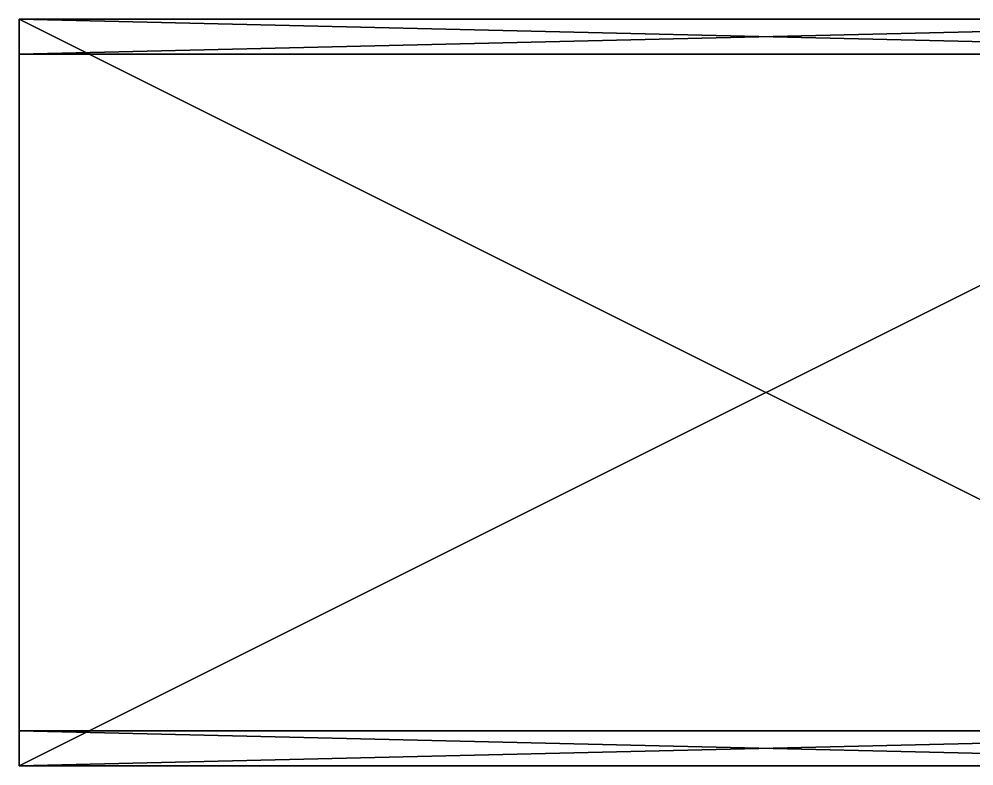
# Model space of a CAD drawing. Extents: x -768 to 1408, y -2048 to 918.
# Drawn here: x -167 to -3.4, y -272 to -144 of the extents above; entities that cross this region are included whole.
import ezdxf

# ---------------------------------------------------------------- set-up
doc = ezdxf.new("R2010")
doc.units = 0

msp = doc.modelspace()

# ---------------------------------------------------------------- meshes
at = {"layer": 'OBJECT017', "color": 50}
mesh = msp.add_polyface(dxfattribs=at)
corners = [(89, -272, 128), (-167, -272, 128), (-167, -144, 128), (89, -144, 128), (-167, -144, 122), (89, -144, 122), (89, -272, 122), (-167, -272, 122)]
mesh.append_faces([[corners[k] for k in face] for face in [(1, 3, 0), (5, 2, 4), (7, 0, 6), (4, 6, 5), (0, 5, 6), (2, 7, 4)]], dxfattribs={"vtx0": -1})
mesh.append_faces([[corners[k] for k in face] for face in [(1, 2, 3), (5, 3, 2), (7, 1, 0), (4, 7, 6), (0, 3, 5), (2, 1, 7)]], dxfattribs={"vtx2": -1})
at = {"layer": 'OBJECT018', "color": 50}
mesh = msp.add_polyface(dxfattribs=at)
corners = [(89, -144), (-167, -144), (-167, -272), (89, -272), (89, -144, 6), (-167, -144, 6), (-167, -272, 6), (89, -272, 6)]
mesh.append_faces([[corners[k] for k in face] for face in [(1, 3, 0), (0, 5, 1), (2, 7, 3), (6, 4, 7), (0, 7, 4), (2, 5, 6)]], dxfattribs={"vtx0": -1})
mesh.append_faces([[corners[k] for k in face] for face in [(1, 2, 3), (0, 4, 5), (2, 6, 7), (6, 5, 4), (0, 3, 7), (2, 1, 5)]], dxfattribs={"vtx2": -1})
at = {"layer": 'OBJECT019', "color": 50}
mesh = msp.add_polyface(dxfattribs=at)
corners = [(-167, -144, 6), (89, -144, 6), (89, -144, 122), (-167, -144, 122), (89, -150, 122), (-167, -150, 122), (-167, -150, 6), (89, -150, 6)]
mesh.append_faces([[corners[k] for k in face] for face in [(1, 3, 0), (5, 2, 4), (0, 7, 1), (6, 4, 7), (1, 4, 2), (0, 5, 6)]], dxfattribs={"vtx0": -1})
mesh.append_faces([[corners[k] for k in face] for face in [(1, 2, 3), (5, 3, 2), (0, 6, 7), (6, 5, 4), (1, 7, 4), (0, 3, 5)]], dxfattribs={"vtx2": -1})
at = {"layer": 'OBJECT020', "color": 50}
mesh = msp.add_polyface(dxfattribs=at)
corners = [(89, -272, 6), (-167, -272, 6), (-167, -272, 122), (89, -272, 122), (-167, -266, 122), (89, -266, 122), (89, -266, 6), (-167, -266, 6)]
mesh.append_faces([[corners[k] for k in face] for face in [(1, 3, 0), (2, 5, 3), (7, 0, 6), (6, 4, 7), (0, 5, 6), (1, 4, 2)]], dxfattribs={"vtx0": -1})
mesh.append_faces([[corners[k] for k in face] for face in [(1, 2, 3), (2, 4, 5), (7, 1, 0), (6, 5, 4), (0, 3, 5), (1, 7, 4)]], dxfattribs={"vtx2": -1})

doc.saveas('drawing.dxf')
